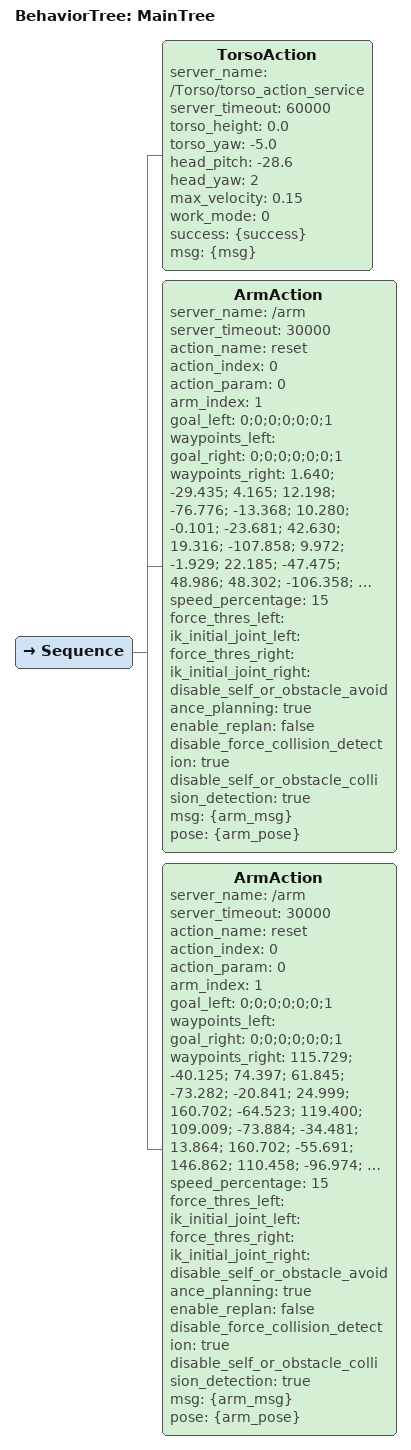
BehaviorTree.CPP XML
<?xml version="1.0" encoding="UTF-8"?>
<root BTCPP_format="4"
      main_tree_to_execute="MainTree">
    <BehaviorTree ID="MainTree">
            <Sequence>
                <TorsoAction server_name="/Torso/torso_action_service"
                              server_timeout="60000"
                              torso_height="0.0"
                              torso_yaw="-5.0"
                              head_pitch="-28.6"
                              head_yaw="2"
                              max_velocity="0.15"
                              work_mode="0"
                              success="{success}"
                              msg="{msg}"/>
                <ArmAction server_name="/arm"
                          server_timeout="30000"
                          action_name="reset"
                          action_index="0"
                          action_param="0"
                          arm_index="1"
                          goal_left="0;0;0;0;0;0;1"
                          waypoints_left=""
                          goal_right="0;0;0;0;0;0;1"
                          waypoints_right=" 1.640; -29.435; 4.165; 12.198; -76.776; -13.368; 10.280;
                                            -0.101; -23.681; 42.630; 19.316; -107.858; 9.972; -1.929;
                                            22.185; -47.475; 48.986; 48.302; -106.358; -0.197; 3.936;
                                            55.699; -117.867; 50.199; 85.142; -96.047; -34.054; -3.679;
                                            160.702; -55.691; 146.862; 110.458; -96.974; -34.630; 13.048;
                                            160.702; -64.523; 119.400; 109.009; -73.884; -34.481; 13.864;
                                            115.729; -40.125; 74.397; 61.845; -73.282; -20.841, 24.999;
                                            92.009; -31.414; 68.642; 40.476; -76.227; -18.325; 15.904;
                                            84.037; -27.500; 66.743; 23.014; -76.552; -24.553; 25.445
                                            "
                          speed_percentage="15"
                            force_thres_left=""
                            ik_initial_joint_left=""
                            force_thres_right=""
                            ik_initial_joint_right=""
                            disable_self_or_obstacle_avoidance_planning="true"
                            enable_replan="false"
                            disable_force_collision_detection="true"
                            disable_self_or_obstacle_collision_detection="true"
                          msg="{arm_msg}"
                          pose="{arm_pose}"/>

                <ArmAction server_name="/arm"
                           server_timeout="30000"
                           action_name="reset"
                           action_index="0"
                           action_param="0"
                           arm_index="1"
                           goal_left="0;0;0;0;0;0;1"
                           waypoints_left=""
                           goal_right="0;0;0;0;0;0;1"
                           waypoints_right="115.729; -40.125; 74.397; 61.845; -73.282; -20.841; 24.999;
                                             160.702; -64.523; 119.400; 109.009; -73.884; -34.481; 13.864;
                                             160.702; -55.691; 146.862; 110.458; -96.974; -34.630; 13.048;
                                             160.699; -117.866; 150.201; 75.142; -96.047; -34.053; -3.680;
                                             55.699; -117.867; 50.199; 85.142; -96.047; -34.054; -3.679;
                                             22.185; -47.475; 48.986; 48.302; -106.358; -0.197; 3.936;
                                             -0.101; -23.681; 42.630; 19.316; -107.858; 9.972; -1.929;
                                             1.640; -29.435; 4.165; 12.198; -76.776; -13.368; 10.280;
                                             5;-10;0;0;0;0;0;
                                             0;-5;0;0;0;0;0"
                           speed_percentage="15"
                            force_thres_left=""
                            ik_initial_joint_left=""
                            force_thres_right=""
                            ik_initial_joint_right=""
                            disable_self_or_obstacle_avoidance_planning="true"
                            enable_replan="false"
                            disable_force_collision_detection="true"
                            disable_self_or_obstacle_collision_detection="true"
                           msg="{arm_msg}"
                           pose="{arm_pose}"/>

            </Sequence>
    </BehaviorTree>
</root>
